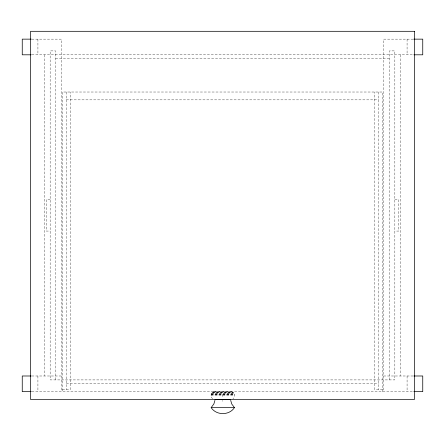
<?xml version="1.0" encoding="UTF-8"?>
<svg xmlns="http://www.w3.org/2000/svg" width="445" height="445" viewBox="0 0 445 445"><rect width="100%" height="100%" fill="white"/><g stroke="black" fill="none" stroke-linecap="round" stroke-linejoin="round"><path stroke-width="0.33" stroke-dasharray="2.23 1.67" d="M212.615 398.792C210.062 397.001 210.652 392.117 214.056 391.806M231.556 391.806C234.954 392.117 235.544 397.001 232.991 398.792M31.784 39.143L61.421 39.143L61.421 391.661M413.216 39.143L383.579 39.143L383.579 391.661M31.779 54.807L413.221 54.807M55.542 58.234L389.458 58.234M66.316 99.852L378.684 99.852M50.157 199.733L46.241 199.733L46.241 231.066L50.157 231.066M394.843 199.733L398.759 199.733L398.759 231.066L394.843 231.066M31.779 375.992L61.421 375.992M383.579 375.992L413.221 375.992M66.316 383.824L378.684 383.824M62.4 389.703L70.232 389.703L70.232 92.02M382.6 389.703L374.768 389.703L374.768 92.02M31.784 391.661L413.216 391.661M213.906 391.817L231.7 391.817M213.383 391.945L232.223 391.945M212.894 392.156L232.713 392.156M212.437 392.434L233.169 392.434M212.031 392.785L233.575 392.785M211.687 393.191L233.92 393.191M211.403 393.641L234.204 393.641M211.197 394.137L234.409 394.137M211.064 394.654L234.543 394.654M211.052 394.804L234.554 394.804M211.052 395.722L234.554 395.722M407.08 39.143L407.08 54.807M407.08 375.992L407.08 391.661M400.717 54.807L400.717 375.992M389.458 379.908L389.458 50.891L394.843 50.891L394.843 379.908L50.157 379.908L50.157 50.891L55.542 50.891L55.542 379.908M382.6 391.661L382.6 92.02L62.4 92.02L62.4 391.661M378.684 92.02L378.684 389.703M222.806 394.804L222.806 396.634M222.806 400.405L222.806 401.312M66.316 92.02L66.316 389.703M44.283 54.807L44.283 375.992M37.92 39.143L37.92 54.807M37.92 375.992L37.92 391.661"/><path stroke-width="0.67" d="M214.918 400.389L213.867 403.982L211.625 406.98M31.183 39.143L22.25 39.143L22.25 54.807L31.106 54.807M413.817 39.143L422.75 39.143L422.75 54.807L413.895 54.807M31.106 375.992L22.25 375.992L22.25 391.661L31.183 391.661M413.895 375.992L422.75 375.992L422.75 391.661L413.817 391.661M214.968 399.638L230.638 399.638M233.987 406.98L231.739 403.982L230.688 400.389M234.554 407.47C229.409 415.636 216.198 415.636 211.052 407.47L234.554 407.47M414.428 31.306L30.572 31.306L30.572 399.493L414.428 399.493L414.428 31.306"/></g></svg>
